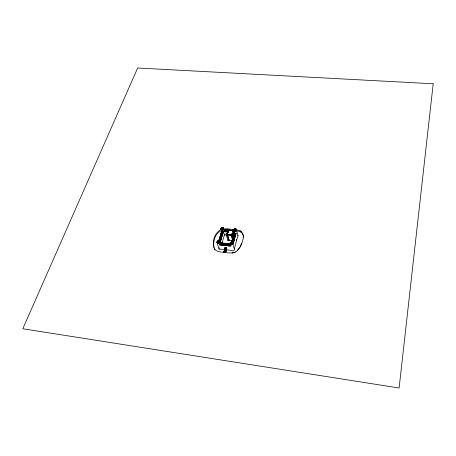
<?xml version="1.0" encoding="UTF-8"?>
<svg xmlns="http://www.w3.org/2000/svg" width="456" height="456" viewBox="0 0 456 456"><rect width="100%" height="100%" fill="white"/><g stroke="black" fill="none" stroke-linecap="round" stroke-linejoin="round"><path stroke-width="0.68" d="M217.78 242.809L217.66 243.413L217.78 242.809L218.333 243.487L218.259 242.86L218.68 243.384L219.524 242.626L219.598 242.045L219.211 242.005L219.45 242.392M243.698 237.479C243.76 233.734 240.238 230.787 236.561 230.884M226.626 235.49L226.706 235.456M234.504 230.873L234.298 231.243L234.732 230.93L234.686 231.557L235.04 231.551L234.982 230.924L235.296 231.089L234.982 230.924M235.296 231.089C236.265 230.833 236.225 229.094 235.085 229.282L235.028 228.661L234.68 228.758L234.84 229.351L233.717 230.428L233.848 229.499L234.253 229.881L233.848 229.499M235.028 228.661L234.84 229.351L235.022 229.049M232.041 243.738L232.452 244.12L232.041 243.738L232.229 244.433L231.939 244.695L231.443 244.279L231.608 244.883L231.249 244.98L231.192 244.348L230.571 244.906L230.542 243.966M231.249 242.022L231.306 242.655L231.249 242.022L231.602 242.016L231.557 242.649L230.462 243.265L230.012 244.251L230.291 244.73L230.514 244.171L230.291 244.73M231.249 244.98L231.192 244.348M223.024 228.923L223.434 229.3L223.024 228.923L222.921 229.858L222.665 229.317L222.596 230.041L222.243 230.137L222.186 229.516L221.582 230.063L221.24 229.664L221.525 229.345L221.582 230.063M222.613 227.253L222.254 227.647L222.568 227.88L222.613 227.253L222.266 227.265L222.323 227.886C219.393 229.225 224.118 230.85 223.058 227.989L223.406 227.743L223.6 228.274L223.434 229.3M218.333 240.945L218.35 240.557L217.996 240.66L218.156 241.247C215.095 244.821 222.289 242.005 218.156 241.247L218.35 240.557M236.362 230.365L235.917 230.086L236.362 230.365L235.929 229.602L236.311 229.442L236.35 229.778L235.929 229.602M230.343 244.011L229.955 244.171L230.274 243.778C230.36 244.957 232.03 244.712 232.212 243.726L232.155 242.991L232.543 242.831L232.417 242.524L232.132 243.008L232.486 242.757L231.927 242.102L231.722 242.478L232.132 243.008M232.452 244.12L232.583 243.179L232.184 243.236L232.064 242.774M229.955 244.171L229.904 243.236L230.36 243.51L229.904 243.236M229.921 243.829L230.32 243.766L230.291 243.282M230.474 245.168L230.588 246.177L230.058 246.12L230.132 245.419L229.602 245.356C229.83 246.325 228.541 246.172 229.077 245.294L228.547 245.237C228.775 246.2 227.487 246.052 228.023 245.174L227.493 245.111C227.721 246.08 226.432 245.932 226.968 245.054L226.438 244.992C226.666 245.955 225.384 245.807 225.914 244.929L225.389 244.872C225.612 245.835 224.329 245.687 224.859 244.809L224.335 244.747C224.557 245.71 223.28 245.562 223.81 244.69L223.286 244.627C223.508 245.59 222.226 245.442 222.762 244.564L222.232 244.507C222.46 245.47 221.177 245.322 221.707 244.445L221.183 244.382C221.405 245.345 220.128 245.197 220.658 244.325L220.134 244.262L220.066 244.957L219.541 244.9L220.259 243.618L220.356 241.663L219.9 241.612L219.803 242.375L220.265 242.427M225.463 247.745L226.073 247.79M225.538 247.75L225.988 247.779M226.25 247.807L226.609 247.825M232.514 235.524L232.531 235.815L232.537 235.53M233.728 231.249L233.74 231.54L233.751 231.255M219.211 242.005L219.672 242.278L219.621 241.349L219.233 241.509L219.655 241.691M227.772 229.214L227.299 229.949C227.823 230.371 227.607 229.881 228.142 230.046M232.417 242.524L234.35 249.044C234.732 250.378 232.72 251.712 231.847 250.447L220.892 249.164L219.564 249.364L219.085 248.953L216.982 242.461L216.948 242.119L217.409 242.284L217.022 242.347L217.153 241.412L217.552 241.783L217.153 241.412M223.565 228.376L223.577 228.958L223.201 228.918L223.172 228.433L223.634 228.61L223.24 228.673L223.058 227.989M220.949 229.026L221.342 228.963L221.314 228.479L220.875 228.787L220.983 229.357L221.297 228.963L220.909 229.123L221.308 229.898L221.525 229.345M217.979 243.493L218.008 242.866M214.462 248.902C217.284 253.069 222.796 251.609 227.014 252.841C230.269 252.835 233.654 253.621 236.51 251.387C241.783 246.411 248.799 230.782 236.288 229.898M236.476 239.77L236.265 240.152L236.453 239.719M236.39 239.713L236.43 240.426L236.276 240.141M232.15 241.879L232.058 242.643L232.15 241.879L231.688 241.828L231.557 242.649L231.927 242.102M231.91 241.492L232.366 241.549L232.457 240.779L232.001 240.728L231.842 241.275L231.751 242.045L232.212 242.096M232.218 240.397L232.68 240.449L232.771 239.685L232.309 239.634L232.155 240.181L232.064 240.945L232.52 240.996M232.987 239.354L233.141 238.807L232.617 238.539L233.079 238.591L232.987 239.354L232.526 239.303L232.372 239.85L232.834 239.902M232.834 238.214L233.295 238.266L233.386 237.502L232.925 237.451L232.68 238.756M233.603 237.177L233.694 236.413L233.233 236.362L233.079 236.903L233.603 237.177L233.141 237.12L232.098 234.013L232.229 234.475M233.449 236.037L233.911 236.077L233.996 235.325L233.54 235.273L233.386 235.815L233.295 236.578L233.751 236.63M233.757 234.948L234.213 235L234.304 234.241L233.848 234.19L233.694 234.732L233.603 235.49L234.059 235.541M234.521 233.917L234.606 233.158L234.521 233.917L234.059 233.865L234.15 233.107L234.669 233.375M232.765 243.088L233.29 243.356L232.765 243.088L232.606 243.635L233.13 243.909L232.976 244.456L232.771 244.211M233.29 243.356L233.073 241.982L233.597 242.256L233.073 241.982M233.597 242.256L233.381 240.888L233.905 241.156L233.381 240.888M233.905 241.156L233.689 239.788L234.213 240.061L233.689 239.788M234.213 240.061L234.367 239.514L233.842 239.24L233.996 238.699L234.521 238.967L234.76 237.656L234.304 237.605L234.213 238.368L234.669 238.42M234.304 237.605L234.823 237.872L234.612 236.516L235.131 236.784L234.612 236.516M235.131 236.784L235.29 236.208L234.772 235.946L234.914 235.427L235.433 235.695L235.678 234.395L235.222 234.344L235.131 235.102L235.587 235.153M235.222 234.344L235.741 234.612L235.889 234.07L235.37 233.803L236.197 232.987L236.043 233.529C233.945 234.031 233.238 228.684 233.444 230.189M232.982 242.752L233.136 242.204M233.29 241.651L233.444 241.104M233.597 240.557L233.751 240.01M233.905 239.463L233.996 238.699M234.213 238.368L234.367 237.821M234.521 237.28L234.669 236.732M234.829 236.162L234.914 235.427M235.131 235.102L235.279 234.561M235.433 234.019L235.587 233.478M233.067 243.692L233.227 243.139M233.444 242.803L233.535 242.039M233.751 241.703L233.842 240.939M234.059 240.608L234.15 239.845M234.367 239.514L234.458 238.75M234.977 237.331L235.068 236.567M235.29 236.208L235.376 235.478M235.889 234.07L235.98 233.312L235.524 233.261M232.566 234.293L232.657 233.985M232.845 234.076L233.01 232.737L233.107 233.141M233.119 232.503L233.187 232.115M233.369 232.207L233.364 231.494L232.674 234.059M232.412 234.994L232.497 234.68M229.938 244.604L230.012 243.909L229.938 244.604L230.468 244.667L230.514 244.171M232.645 234.623L232.372 235.262L232.822 234.002M232.93 233.763L233.022 233.455M233.352 232.138L233.01 232.737M233.461 231.899L233.529 231.517L232.554 231.477L232.229 230.394M233.871 231.99L233.854 231.699L233.979 232.258M233.78 232.509L233.917 232.036M230.058 246.12L230.132 245.419M232.617 238.539L232.463 239.086L232.925 239.138M235.376 228.65L235.33 229.277L235.376 228.65L236.043 229.134L235.758 229.453L235.974 228.901L236.185 229.14L238.089 236.071L237.399 237.32L234.35 249.044M233.449 237.718L232.987 237.667L233.141 237.12M234.367 234.458L233.905 234.407L234.059 233.865M234.213 233.324L234.367 232.788M232.366 241.549L232.457 240.779M232.68 240.449L232.771 239.685M233.295 238.266L233.386 237.502M233.54 236.955L233.694 236.413M233.911 236.077L233.996 235.325M234.213 235L234.304 234.241M227.766 244.148L227.909 243.664L228.433 243.726L228.359 244.422L227.766 244.148L228.359 244.422M226.256 233.54L226.507 233.386L226.062 234.224L227.937 240.534L228.923 240.643L229.043 240.221L227.487 234.669L231.477 235.114M231.688 230.434C232.97 230.884 230.269 230.132 231.289 230.536M227.419 245.812L227.493 245.111M227.835 244.365L227.909 243.664M225.201 247.38L223.799 252.271L225.646 252.595L226.66 248.879L224.831 248.662M228.296 244.211L228.433 243.726M227.949 245.875L228.023 245.174M232.509 239.833L231.055 234.783L231.5 233.945L231.249 234.093M232.742 229.761L232.275 230.497L232.925 230.571M232.075 234.099L231.374 234.019L231.129 234.703M228.821 244.268L228.958 243.789L229.488 243.846L229.414 244.547L228.821 244.268L229.414 244.547M233.392 230.36L232.07 230.548M232.554 231.477L232.514 229.647M228.473 245.932L228.547 245.237M228.889 244.484L228.958 243.789M231.876 234.783L232.098 234.367M233.318 230.086L233.347 230.531M229.351 244.33L229.488 243.846M233.193 238.864L232.104 234.72M229.003 245.995L229.077 245.294M228.553 235.005L228.194 234.965M229.881 230.234L229.482 230.337M226.256 244.182L226.33 243.481L225.805 243.424L225.663 243.903L226.256 244.182L226.33 243.481M230.012 230.633L230.149 230.166L229.727 230.12L229.59 230.588M223.822 252.35L224.854 248.737C223.372 246.707 227.225 247.3 226.683 248.953L224.854 248.737M225.84 245.63L225.914 244.929M230.588 230.531L230.246 230.274L231.329 230.394M230.246 230.274L230.149 230.166M226.717 244.028L226.854 243.544L227.379 243.607L227.31 244.302L226.717 244.028L227.31 244.302M230.536 230.69L230.668 230.223M226.37 245.693L226.438 244.992M226.78 244.245L226.854 243.544M227.937 240.534L228.182 239.679M229.642 235.125L230.046 235.022M227.242 244.085L227.379 243.607M226.894 245.75L226.968 245.054M224.152 243.937L224.227 243.242L223.702 243.179L223.565 243.664L224.152 243.937L224.227 243.242M226.883 234.23L227.105 233.808L227.185 234.088M227.441 233.797L227.185 233.734C227.778 233.067 226.98 233.586 227.134 233.905M228.114 232.093L228.188 231.403L228.114 232.093L227.59 232.036L227.664 231.346L227.145 231.289C227.362 232.235 226.102 232.098 226.626 231.232L226.108 231.175C226.324 232.121 225.064 231.984 225.589 231.118L225.07 231.061L224.996 231.745L224.477 231.688L224.551 231.004L224.033 230.941L223.959 231.631L222.767 231.853L221.627 231.374L221.764 232.497L221.314 232.446L221.405 231.694L221.924 231.961M228.228 229.721L228.576 231.038L228.057 230.913L227.686 232.788M228.798 230.115C229.647 230.873 227.869 228.524 228.467 229.642M223.736 245.385L223.81 244.69M227.156 233.637L226.381 233.461L226.108 234.053L226.41 234.452M227.59 232.036L227.726 231.562L227.145 231.289M228.342 229.368L227.618 229.197L227.521 229.887M227.105 234.162L226.062 234.224M227.367 233.466L227.521 232.771M224.614 243.783L224.751 243.304L225.275 243.361L225.207 244.063L224.614 243.783L225.207 244.063M224.261 245.448L224.335 244.747M224.677 244L224.751 243.304M231.5 235.188L227.259 234.418M228.576 231.038L228.712 230.006L229.841 230.377M225.139 243.846L225.275 243.361M227.852 234.709L227.447 234.811M229.203 230.063L229.072 230.531L228.57 230.474M224.791 245.505L224.859 244.809M225.315 245.567L225.389 244.872M225.731 244.12L225.805 243.424M221.639 245.14L221.707 244.445M222.055 243.698L222.129 243.002L221.605 242.94C221.075 243.812 222.351 243.96 222.129 243.002M225.515 231.808L225.589 231.118M225.406 230.337L225.481 229.653L225.406 230.337L225.925 230.394L225.999 229.71L223.446 229.79M222.517 243.544L222.653 243.059L223.178 243.122L223.104 243.817L222.517 243.544L223.104 243.817M226.381 230.234L226.512 229.767L227.031 229.824L226.963 230.508L226.381 230.234L226.963 230.508M222.163 245.203L222.232 244.507M222.579 243.76L222.653 243.059M226.033 231.865L226.108 231.175M226.444 230.451L226.512 229.767M223.041 243.601L223.178 243.122M226.9 230.291L227.031 229.824M222.688 245.265L222.762 244.564M226.552 231.922L226.626 231.232M223.212 245.322L223.286 244.627M223.628 243.88L223.702 243.179M227.071 231.979L227.208 231.505M227.584 230.035L227.481 230.565L228 230.622M220.419 243.299L220.556 242.82L221.08 242.883L221.012 243.578L220.419 243.299L221.012 243.578M224.306 230.006L224.443 229.539L224.962 229.596L224.888 230.28L224.306 230.006L224.888 230.28M220.066 244.957L220.134 244.262M220.487 243.515L220.556 242.82M223.959 231.631L224.033 230.941M224.369 230.223L224.443 229.539M219.085 248.953L219.131 247.614M220.943 243.361L221.08 242.883M224.825 230.063L224.962 229.596M220.59 245.02L220.658 244.325M224.477 231.688L224.551 231.004M221.114 245.083L221.183 244.382M221.53 243.635L221.605 242.94M221.907 243.572L224.437 234.886L223.44 231.574L224.09 230.679L223.993 229.699L224.506 229.756M225.925 230.394L225.999 229.71M219.148 240.956L219.307 240.415L218.851 240.358L218.686 240.905L219.211 241.173L219.307 240.415M219.079 240.033L219.535 240.084L219.627 239.32L219.171 239.269L219.011 239.816L218.92 240.574L219.376 240.631M219.399 238.938L219.855 238.995L219.946 238.231L219.49 238.18L219.33 238.722L219.535 240.084M219.718 237.855L220.174 237.907L220.265 237.143L219.815 237.091L219.649 237.639L219.855 238.995M220.037 236.767L220.493 236.818L220.584 236.06L220.134 236.008L219.974 236.55L220.174 237.907M220.356 235.684L220.812 235.735L220.903 234.977L220.453 234.925L220.294 235.467L220.493 236.818M220.675 234.606L221.131 234.658L221.223 233.899L220.767 233.848L220.607 234.384L220.812 235.735M220.995 233.523L221.451 233.575L221.542 232.816L221.086 232.771L220.926 233.307L221.131 234.658M221.764 232.497L221.855 231.745M221.451 233.575L221.542 232.816M219.9 241.612L220.425 241.879L220.219 240.517L220.744 240.785L220.219 240.517M220.744 240.785L220.539 239.423L221.063 239.691L220.539 239.423M221.063 239.691L220.858 238.334L221.382 238.602L220.858 238.334M221.382 238.602L221.542 238.06L221.017 237.793L221.177 237.245L221.701 237.519L221.952 236.214L221.496 236.162L221.405 236.92L221.861 236.972M221.496 236.162L222.021 236.43L221.815 235.079L222.334 235.347L221.815 235.079M222.334 235.347L222.494 234.806L221.975 234.538L222.129 233.996L222.653 234.27L222.904 232.97L222.448 232.919L222.357 233.677L222.813 233.728M222.448 232.919L222.967 233.187L222.762 231.842L223.286 232.11L222.762 231.842M220.128 241.281L220.288 240.734M220.447 240.187L220.607 239.639M220.767 239.098L220.926 238.551M221.086 238.009L221.177 237.245M221.405 236.92L221.565 236.379M221.724 235.837L221.884 235.296M222.038 234.754L222.129 233.996M222.357 233.677L222.517 233.136M222.67 232.6L222.83 232.064M220.584 241.332L220.675 240.568M220.903 240.238L220.995 239.474M221.223 239.149L221.314 238.385M221.542 238.06L221.633 237.297M222.18 235.889L222.271 235.131M222.494 234.806L222.585 234.048M223.126 232.651L223.218 231.893M223.286 232.11L223.44 231.574M221.901 230.149L221.941 229.522M221.605 233.039L221.154 232.987L221.314 232.446M218.698 240.546L218.652 241.173L218.698 240.546L219.364 241.03L219.074 241.355L219.29 240.802L219.496 241.047L219.695 241.583L219.302 241.743M228.633 230.696L228.775 230.223M229.972 243.47L230.274 242.569L230.616 243.042L230.274 242.569M235.524 230.958L235.661 230.548L236.003 231.015L236.219 230.707L235.917 230.086M236.219 230.707L236.299 230.126M233.768 230.08L234.15 230.12L234.184 229.642M217.084 241.993L217.449 242.028L217.478 241.549M221.314 228.479L221.006 228.678L221.302 227.795L221.644 228.262L221.302 227.795M241.492 243.738L240.09 247.175L237.188 250.714M227.749 230.582L227.766 230.873M235.763 228.969L235.558 229.334L235.701 228.73M223.531 228.04L222.796 227.937L222.933 227.333L222.796 227.937L222.499 227.641M221.508 229.83L221.719 229.465M219.091 240.865L218.88 241.23L219.017 240.631M232.161 244.205L232.383 243.886M230.12 243.116L230.462 243.265L230.548 242.809M217.227 241.646L217.666 240.842L217.917 241.378L217.455 241.332M233.911 229.738L234.35 228.94L234.606 229.482L234.133 229.431M223.138 229.368L223.36 229.06M221.154 228.336L221.485 228.479L221.57 228.023M217.66 243.413L217.335 242.05M217.387 243.242L217.444 242.506L217.056 242.689L217.181 242.997L217.518 242.74M232.275 242.506L231.984 242.831L232.207 242.273M234.025 231.072L234.162 230.582L233.814 230.833L234.367 231.477M234.088 231.306L234.31 230.753M223.201 227.504L222.984 228.051L222.933 227.333M219.228 242.706L219.011 243.196L218.948 242.478L219.302 242.94L218.948 242.478M230.343 242.803L230.565 242.313L231.317 242.256M235.661 230.548L235.718 231.266L234.971 231.317M221.377 228.028L222.266 227.265M217.444 242.506L217.312 243.008M230.08 244.479L230.274 243.778M219.729 241.919L219.33 241.988L219.142 241.298L219.496 241.047M235.991 229.835L236.379 229.676L235.9 229.624L236.185 229.14M219.216 241.526L219.57 241.275M221.297 228.963L221.035 229.419L220.909 229.123M221.103 229.659L221.382 229.174M223.126 228.222L223.406 227.743M221.006 230.736C214.964 233.808 212.901 241.332 213.989 247.597M220.704 229.75C213.687 233.415 211.738 243.019 214.782 249.871M230.633 242.546L231.055 242.729L230.896 242.125M231.87 244.462L231.608 244.883M222.853 229.624L222.596 230.041M221.662 227.778L222.078 227.954L221.918 227.362M232.064 253.074L235.342 252.02M216.982 242.461L217.358 242.29M232.224 243.225L232.611 243.065L232.212 243.726L232.594 243.772M223.218 228.433L223.6 228.274M233.689 230.531L234.048 230.132L234.23 230.816L233.882 231.067L233.689 230.531L234.07 230.371M233.757 230.764L234.048 230.132M218.68 243.384L218.333 243.487M224.426 228.838L226.917 228.758L234.407 229.756M220.875 228.787L221.268 228.73M229.847 243.595L230.251 243.532M218.418 240.791L218.772 240.779M235.096 228.895L235.444 228.883M221.827 229.909L222.243 230.137M230.827 244.758L231.181 244.752M225.623 229.676L232.742 230.548M233.386 235.815L233.848 235.86M234.772 235.946L235.233 235.986M217.005 241.76L217.375 241.794M223.126 228.684L223.508 228.724M233.706 229.841L234.082 229.887M229.18 230.229L229.522 230.195M229.904 230.308L230.263 230.348M230.628 230.388L230.964 230.354M225.025 229.813L225.543 229.87M226.062 229.927L226.581 229.984M227.099 230.041L227.607 230.018M232.372 230.656L232.731 230.696M228.781 230.331L232.754 230.77L232.697 230.457M225.344 230.12L225.862 230.177M227.937 230.405L227.419 230.348L227.555 229.881L227.652 230.16M224.095 231.163L224.614 231.22M225.652 231.334L225.07 231.061M226.17 231.391L226.689 231.448M223.896 231.414L224.415 231.471M224.933 231.528L225.452 231.585M225.971 231.642L226.489 231.699M227.008 231.756L227.527 231.819M227.789 231.842L228.365 231.91M221.245 232.229L221.696 232.281M222.608 232.383L223.058 232.435M233.996 233.649L234.458 233.7M235.37 233.803L235.832 233.854M220.926 233.307L221.382 233.358M222.289 233.461L222.745 233.512M233.694 234.732L234.15 234.783M235.068 234.886L235.524 234.937M231.055 234.783L232.053 234.891M228.895 234.971L229.26 235.011M230.707 235.176L230.371 235.205M231.437 235.256L231.095 235.29M220.607 234.384L221.063 234.435M221.975 234.538L222.425 234.589M224.437 234.886L226.917 235.159M220.294 235.467L220.744 235.518M221.656 235.621L222.112 235.672M234.458 237.057L234.914 237.109M219.974 236.55L220.425 236.601M221.337 236.704L221.793 236.755M232.771 237.992L233.233 238.049M234.15 238.152L234.612 238.203M219.649 237.639L220.105 237.69M221.017 237.793L221.474 237.844M233.842 239.24L234.304 239.297M236.544 240.01L236.345 240.152M219.33 238.722L219.786 238.779M220.698 238.881L221.154 238.933M232.155 240.181L232.617 240.232M233.535 240.34L233.996 240.392M229.043 240.221L232.338 240.591M219.011 239.816L219.467 239.867M220.379 239.97L220.835 240.021M231.842 241.275L232.303 241.332M233.227 241.435L233.689 241.486M220.06 241.064L220.516 241.116M232.919 242.535L233.381 242.586M232.144 243.493L232.526 243.538M219.741 242.159L220.197 242.21M220.105 242.974L220.624 243.037M221.149 243.094L221.673 243.156M222.197 243.219L222.722 243.276M223.246 243.339L223.771 243.396M224.295 243.458L224.819 243.521M225.344 243.578L225.868 243.641M226.393 243.698L226.917 243.76M227.447 243.823L227.971 243.88M228.496 243.943L229.026 244M229.55 244.063L230.075 244.125M221.468 243.418L221.992 243.481M223.565 243.664L224.09 243.721M225.663 243.903L226.193 243.966M229.875 244.387L230.405 244.45M220.202 244.479L220.727 244.541M221.251 244.598L221.776 244.661M222.3 244.718L222.824 244.781M223.349 244.843L223.879 244.9M224.403 244.963L224.928 245.026M225.452 245.083L225.976 245.146M226.507 245.208L227.031 245.265M227.561 245.328L228.085 245.391M228.61 245.453L229.14 245.51M219.997 244.747L220.522 244.804M221.046 244.866L221.57 244.929M222.095 244.986L222.619 245.049M223.144 245.111L223.668 245.168M224.198 245.231L224.722 245.294M225.247 245.351L225.777 245.413M226.301 245.476L226.826 245.533M227.356 245.596L227.88 245.659M228.41 245.721L228.935 245.778M229.465 245.841L229.995 245.904M223.799 252.271L225.646 252.595M222.682 227.487L223.001 227.572M234.298 231.243L234.623 231.323M217.586 243.179L217.905 243.259M231.671 242.25L231.996 242.335M219.524 242.626L219.136 242.267M235.82 230.326L236.157 230.468M221.08 228.103L221.416 228.239M230.052 242.888L230.394 243.031M234.572 231.106L234.139 230.605M241.805 232.15L240.158 230.827M223.206 229.602L222.87 229.14M232.229 244.433L231.882 243.966M237.713 235.199L238.049 235.735M235.461 230.725L235.718 231.266M221.587 227.544L221.776 227.846M230.565 242.313L230.753 242.626M222.921 229.858L222.665 229.317M231.939 244.695L231.676 244.148M229.887 243.943L230.012 244.251M217.996 240.66L217.666 240.842M224.546 249.82L226.353 249.956M224.443 250.179L226.25 250.321M224.341 250.538L226.147 250.68M227.327 234.031L228.245 231.004M227.008 234.15L228.923 240.643M227.344 233.392L228.154 236.356M228.53 237.627L229.089 239.531M227.721 229.909L227.447 229.79M227.299 229.949L228.04 232.486M231.631 235.934L232.799 239.993M231.773 230.554L232.503 230.616L232.423 230.337M233.096 230.679L234.065 233.421M232.321 230.326L232.395 230.73L232.594 229.738L233.29 229.818M218.51 242.791L218.606 243.151M234.35 228.94L234.68 228.758M235.228 230.856L235.387 231.448M232.617 236.077L232.623 236.031M233.546 230.793L233.552 230.742M433.2 83.779L399.114 388.005L22.8 328.765L137.655 67.995L433.2 83.779M226.558 249.238L224.728 249.022L226.558 249.238M226.455 249.597L224.626 249.381L226.455 249.597M226.045 251.039L224.209 250.823L226.045 251.039M225.942 251.404L224.107 251.188L225.942 251.404M225.84 251.763L224.004 251.547L225.84 251.763M225.737 252.128L223.902 251.911L225.737 252.128"/></g></svg>
